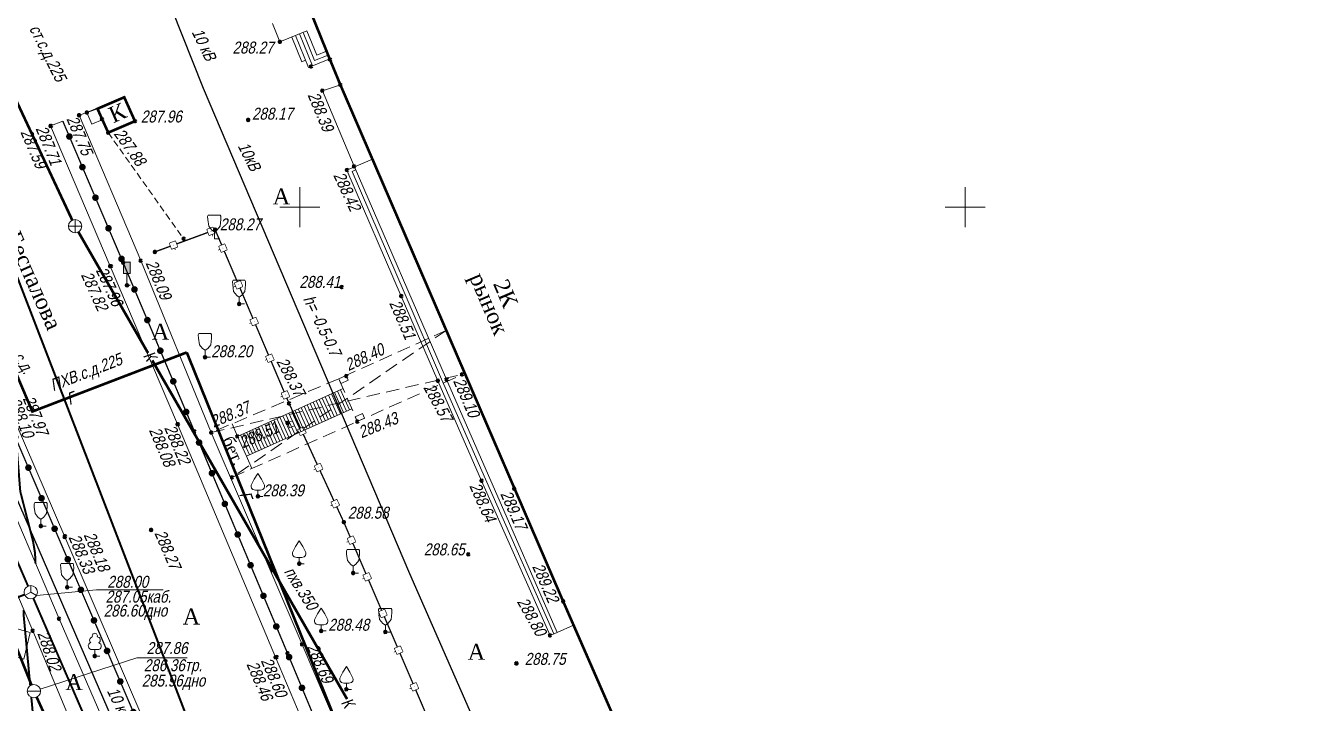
# Model space of a CAD drawing. Header units: metres. Extents: x 5191936 to 10384803, y 4968698 to 9938221.
# Drawn here: x 5192329.4 to 5192424.6, y 4969062.7 to 4969113.7 of the extents above; entities that cross this region are included whole.
import ezdxf

# ---------------------------------------------------------------- set-up
doc = ezdxf.new("R2010")
doc.units = ezdxf.units.M
doc.set_wipeout_variables(frame=1)
for name, pattern in [('COMMUN', [6, 5, -1]), ('DASHED', [0.75, 0.5, -0.25]), ('DASHEDX2', [1.5, 1, -0.5])]:
    doc.linetypes.add(name, pattern=pattern)
doc.layers.get('0').update_dxf_attribs({"lineweight": 18})
for name, color, linetype, lineweight in [('51361400', 7, 'Continuous', 18), ('51361800', 7, 'Continuous', 18), ('51361960', 7, 'Continuous', 18), ('71133100', 7, 'Continuous', 18), ('71133200', 7, 'Continuous', 18), ('71133300', 7, 'Continuous', 18), ('82211000', 7, 'Continuous', 18), ('82212100', 7, 'Continuous', 18), ('Commun', 7, 'Continuous', 18), ('GEO_POINTS', 7, 'Continuous', 18), ('Grid', 7, 'Continuous', 18), ('Otm', 7, 'Continuous', 18), ('R_Поверхность9_CNT-MAJ', 7, 'Continuous', 18), ('Sit', 7, 'Continuous', 18), ('Text', 7, 'Continuous', 18), ('Text_com', 7, 'Continuous', 18), ('Us_znak', 7, 'Continuous', 18), ('Us_znak_fon', 7, 'Continuous', 18), ('Рамка и сетка', 7, 'Continuous', 18)]:
    doc.layers.add(name, color=color, linetype=linetype, lineweight=lineweight)
doc.styles.add('eskd', font='ESKD1.shx', dxfattribs={"width": 1.2, "oblique": 15})
doc.styles.get("Standard").update_dxf_attribs({"font": 'arial.ttf', "width": 0.8, "oblique": 13, "height": 0.9})
doc.styles.add('style1', font='times.ttf', dxfattribs={"height": 1})
doc.linetypes.add('KABELww_500', pattern='A,0.0001,-0.4,[131,ltypeshp.shx,S=0.4,R=90,X=0.4,Y=-0.4],0.2,[131,ltypeshp.shx,S=0.2,R=90,X=0.4,Y=-0.2],3.6,[131,ltypeshp.shx,S=0.2,R=-90,X=-0.4,Y=0.2],0.2,[131,ltypeshp.shx,S=0.4,R=-90,X=-0.4,Y=0.4],-0.8,4,-0.4', length=9.6001)
doc.linetypes.add('ПОДЗ_ЛИНИИ_СВЯЗИ', pattern='A,4.8,-0.2,[133,ltypeshp.shx,S=0.2,R=0,X=-0.2,Y=0],-0.2,4.8,-2', length=12)

# ---------------------------------------------------------------- blocks, each defined once
blk = doc.blocks.new('71133200')
for p, q in [((-0.924145, 3.560442), (-1.024145, 3.360442)), ((-1.024145, 3.360442), (-0.977382, 2.864397)), ((-0.977382, 2.864397), (-0.861899, 1.88241)), ((-0.024145, 3.560442), (-0.924145, 3.560442)), ((-0.024145, 3.560442), (0.875855, 3.560442)), ((0.861899, 1.88241), (0.975974, 2.864397)), ((0.875855, 3.560442), (0.958164, 3.395824)), ((0.975974, 2.864397), (0.958164, 3.395824)), ((-0.861899, 1.88241), (-0.374616, 1.28565)), ((-0.374616, 1.28565), (0, 1.039723)), ((0, 1.039723), (0.401375, 1.321765)), ((0, 0), (0, 1.039723)), ((0.8, 0), (0, 0)), ((0.401375, 1.321765), (0.861899, 1.88241))]:
    blk.add_line(p, q)
at = {"style": 'eskd', "oblique": 14.99997778}
blk.add_attdef('Z', (1.873004, -0.239356), '', height=2, dxfattribs=at)
blk = doc.blocks.new('71133100')
for p, q in [((-0.39, 0.96), (0.43, 0.96)), ((0, 0.96), (0, 0)), ((0, 0), (0.75, 0))]:
    blk.add_line(p, q)
for centre, radius, start, end in [((-0.44, 1.5), 0.538, 107.1058, 275.2306), ((-0.26, 2.38), 0.52, 101.09, 227.21), ((0.01, 3.04), 0.39, 339.52, 198.62), ((0.33, 2.4), 0.5, 301.87, 85.62), ((0.46, 1.48), 0.52, 267.04, 76.7)]:
    blk.add_arc(centre, radius, start, end)
at = {"style": 'eskd', "oblique": 15}
blk.add_attdef('Z', (1.7, -0.17), '', height=2, dxfattribs=at)
blk = doc.blocks.new('ZNAK')
at = {"layer": 'Us_znak_fon', "true_color": 0xffffff}
blk.add_hatch(color=7, dxfattribs=at).paths.add_polyline_path([(0.3, 1.8), (-0.3, 1.8), (-0.3, 0.85), (-0.05, 0.85), (-0.05, -0.05), (0.25, -0.05), (0.25, 0.05), (0.05, 0.05), (0.05, 0.85), (0.3, 0.85)])
at = {"layer": 'Us_znak', "color": 0, "linetype": 'Continuous', "lineweight": -2, "ltscale": 10}
blk.add_lwpolyline([(-0.25, 1.75), (0.25, 1.75), (0.25, 0.9), (-0.25, 0.9)], close=True, dxfattribs=at)
at = {"layer": 'Us_znak', "linetype": 'DASHEDX2', "ltscale": 10}
blk.add_lwpolyline([(0, 0.9), (0, 0), (0.25, 0)], dxfattribs=at)
blk = doc.blocks.new('71133300')
for p, q in [((0, 0.91), (0, 0)), ((0, 0), (0.76, 0))]:
    blk.add_line(p, q)
blk.add_lwpolyline([(0, 0.91), (-0.38, 0.91), (-0.76, 1.03), (-0.95, 1.21), (-1.01, 1.47), (-0.99, 1.69), (-0.54, 2.57), (0, 3.42), (0.54, 2.57), (0.99, 1.69), (1.01, 1.47), (0.95, 1.21), (0.76, 1.03), (0.39, 0.91)], close=True)
at = {"style": 'eskd', "oblique": 15}
blk.add_attdef('Z', (1.77, -0.69), '', height=2, dxfattribs=at)
blk = doc.blocks.new('*U47')
at = {"layer": '82212100', "linetype": 'Continuous', "ltscale": 0.5}
for points in [[(5192343.338, 4969098.199, 1), (5192343.291, 4969098.182, 1)], [(5192340.522, 4969097.164, 1), (5192340.475, 4969097.147, 1)]]:
    blk.add_hatch(color=256, dxfattribs=at).paths.add_polyline_path(points, flags=0)
for points, const_width in [([(5192342.994, 4969098.339), (5192343.463, 4969098.511)], 0.05), ([(5192343.166, 4969097.869), (5192342.994, 4969098.339)], 0.05), ([(5192343.463, 4969098.511), (5192343.636, 4969098.042)], 0.05), ([(5192340.178, 4969097.304), (5192340.647, 4969097.477)], 0.05), ([(5192340.35, 4969096.835), (5192340.178, 4969097.304)], 0.05), ([(5192340.647, 4969097.477), (5192340.82, 4969097.007)], 0.05), ([(5192340.733, 4969097.242), (5192343.08, 4969098.104)], 0.1), ([(5192343.636, 4969098.042), (5192343.166, 4969097.869)], 0.05), ([(5192343.401, 4969097.956), (5192343.453, 4969097.815)], 0.05), ([(5192340.82, 4969097.007), (5192340.35, 4969096.835)], 0.05), ([(5192340.585, 4969096.921), (5192340.637, 4969096.78)], 0.05)]:
    blk.add_lwpolyline(points, dxfattribs=dict(at, const_width=const_width))
at = {"layer": '82212100', "ltscale": 0.5, "const_width": 0.1}
blk.add_lwpolyline([(5192343.549, 4969098.276), (5192343.628, 4969098.305)], dxfattribs=at)
at = {"layer": '82212100', "linetype": 'Continuous', "ltscale": 0.5, "flags": 128}
blk.add_lwpolyline([(5192339.091, 4969096.639, 0.1, 0.1, 0), (5192340.264, 4969097.07, 0, 0, 0)], format="xyseb", dxfattribs=at)
blk = doc.blocks.new('*U58')
at = {"layer": '82211000', "linetype": 'Continuous', "ltscale": 0.5}
for points in [[(5192318.876, 4969103.266, 1), (5192318.535, 4969103.632, 1)], [(5192320.791, 4969100.965, 1), (5192320.465, 4969101.344, 1)], [(5192321.829, 4969098.573, 1), (5192321.632, 4969099.033, 1)], [(5192322.81, 4969096.273, 1), (5192322.614, 4969096.733, 1)], [(5192323.791, 4969093.974, 1), (5192323.595, 4969094.434, 1)], [(5192324.772, 4969091.675, 1), (5192324.576, 4969092.135, 1)], [(5192325.753, 4969089.375, 1), (5192325.557, 4969089.835, 1)], [(5192326.735, 4969087.076, 1), (5192326.538, 4969087.536, 1)], [(5192327.717, 4969084.777, 1), (5192327.52, 4969085.236, 1)], [(5192328.702, 4969082.479, 1), (5192328.505, 4969082.939, 1)], [(5192329.687, 4969080.182, 1), (5192329.49, 4969080.641, 1)], [(5192330.673, 4969077.884, 1), (5192330.476, 4969078.343, 1)], [(5192331.658, 4969075.586, 1), (5192331.461, 4969076.046, 1)], [(5192332.644, 4969073.289, 1), (5192332.447, 4969073.748, 1)], [(5192333.63, 4969070.992, 1), (5192333.433, 4969071.451, 1)], [(5192334.616, 4969068.694, 1), (5192334.419, 4969069.154, 1)], [(5192335.602, 4969066.397, 1), (5192335.405, 4969066.857, 1)], [(5192336.589, 4969064.1, 1), (5192336.391, 4969064.559, 1)], [(5192337.575, 4969061.803, 1), (5192337.378, 4969062.262, 1)]]:
    blk.add_hatch(color=256, dxfattribs=at).paths.add_polyline_path(points, flags=0)
at = {"layer": '82211000', "ltscale": 0.5, "const_width": 0.1}
blk.add_lwpolyline([(5192318.528, 4969103.624, 0.104596), (5192317.469, 4969104.242, 0.104596)], format="xyb", dxfattribs=at)
at = {"layer": '82211000', "linetype": 'Continuous', "ltscale": 0.5}
for points in [[(5192320.465, 4969101.344, 0.1, 0.1, -0.006177), (5192318.898, 4969103.219, 0.1, 0.1, 0.004219), (5192318.868, 4969103.259, 0, 0, 0)], [(5192321.632, 4969099.033, 0.1, 0.1, 0), (5192320.824, 4969100.927, 0.1, 0.1, -0.000126), (5192320.791, 4969100.965, 0, 0, 0)], [(5192327.52, 4969085.236, 0.1, 0.1, 0), (5192327.476, 4969085.338, 0.1, 0.1, 0), (5192326.735, 4969087.076, 0, 0, 0)], [(5192332.447, 4969073.748, 0.1, 0.1, 0), (5192331.9, 4969075.021, 0.1, 0.1, 0), (5192331.658, 4969075.586, 0, 0, 0)]]:
    blk.add_lwpolyline(points, format="xyseb", dxfattribs=at)
at = {"layer": '82211000', "linetype": 'Continuous', "ltscale": 0.5, "const_width": 0.1}
for points in [[(5192322.614, 4969096.733), (5192321.829, 4969098.573)], [(5192323.595, 4969094.434), (5192322.81, 4969096.273)], [(5192324.576, 4969092.135), (5192323.791, 4969093.974)], [(5192325.557, 4969089.835), (5192324.772, 4969091.675)], [(5192326.538, 4969087.536), (5192325.753, 4969089.375)], [(5192328.505, 4969082.939), (5192327.717, 4969084.777)], [(5192329.49, 4969080.641), (5192328.702, 4969082.479)], [(5192330.476, 4969078.343), (5192329.687, 4969080.182)], [(5192331.461, 4969076.046), (5192330.673, 4969077.884)], [(5192333.433, 4969071.451), (5192332.644, 4969073.289)], [(5192334.419, 4969069.154), (5192333.63, 4969070.992)], [(5192335.405, 4969066.857), (5192334.616, 4969068.694)], [(5192336.391, 4969064.559), (5192335.602, 4969066.397)], [(5192337.378, 4969062.262), (5192336.589, 4969064.1)]]:
    blk.add_lwpolyline(points, dxfattribs=at)
at = {"layer": '82211000', "linetype": 'Continuous', "ltscale": 0.5, "flags": 128}
blk.add_lwpolyline([(5192337.969, 4969060.884, 0.1, 0.1, 0), (5192337.575, 4969061.803, 0, 0, 0)], format="xyseb", dxfattribs=at)
blk = doc.blocks.new('*U62')
at = {"layer": '82211000', "linetype": 'Continuous', "ltscale": 0.5}
for points in [[(5192332.57, 4969105.548, 1), (5192332.766, 4969105.088, 1)], [(5192333.55, 4969103.248, 1), (5192333.746, 4969102.788, 1)], [(5192334.53, 4969100.948, 1), (5192334.726, 4969100.488, 1)], [(5192335.51, 4969098.648, 1), (5192335.706, 4969098.188, 1)], [(5192336.49, 4969096.348, 1), (5192336.686, 4969095.888, 1)], [(5192337.464, 4969094.046, 1), (5192337.659, 4969093.585, 1)], [(5192338.437, 4969091.743, 1), (5192338.631, 4969091.282, 1)], [(5192339.409, 4969089.439, 1), (5192339.603, 4969088.979, 1)], [(5192340.381, 4969087.136, 1), (5192340.575, 4969086.675, 1)], [(5192341.353, 4969084.833, 1), (5192341.547, 4969084.372, 1)], [(5192342.324, 4969082.529, 1), (5192342.517, 4969082.068, 1)], [(5192343.291, 4969080.224, 1), (5192343.484, 4969079.763, 1)], [(5192344.258, 4969077.918, 1), (5192344.451, 4969077.457, 1)], [(5192345.225, 4969075.613, 1), (5192345.418, 4969075.152, 1)], [(5192346.192, 4969073.308, 1), (5192346.385, 4969072.846, 1)], [(5192347.159, 4969071.002, 1), (5192347.352, 4969070.541, 1)], [(5192348.126, 4969068.697, 1), (5192348.319, 4969068.236, 1)], [(5192349.093, 4969066.391, 1), (5192349.285, 4969065.93, 1)], [(5192350.055, 4969064.084, 1), (5192350.247, 4969063.622, 1)], [(5192351.017, 4969061.776, 1), (5192351.209, 4969061.315, 1)], [(5192351.979, 4969059.469, 1), (5192352.171, 4969059.007, 1)], [(5192352.941, 4969057.161, 1), (5192353.133, 4969056.7, 1)], [(5192353.903, 4969054.854, 1), (5192354.095, 4969054.392, 1)], [(5192355.319, 4969052.822, 1), (5192355.64, 4969052.438, 1)], [(5192356.921, 4969050.902, 1), (5192357.241, 4969050.518, 1)], [(5192358.523, 4969048.983, 1), (5192358.843, 4969048.599, 1)], [(5192360.124, 4969047.063, 1), (5192360.445, 4969046.679, 1)]]:
    blk.add_hatch(color=256, dxfattribs=at).paths.add_polyline_path(points, flags=0)
at = {"layer": '82211000', "linetype": 'Continuous', "ltscale": 0.5, "flags": 128}
blk.add_lwpolyline([(5192332.178, 4969106.468, 0.1, 0.1, 0), (5192332.57, 4969105.548, 0, 0, 0)], format="xyseb", dxfattribs=at)
at = {"layer": '82211000', "linetype": 'Continuous', "ltscale": 0.5, "const_width": 0.1}
for points in [[(5192332.766, 4969105.088), (5192333.55, 4969103.248)], [(5192333.746, 4969102.788), (5192334.53, 4969100.948)], [(5192334.726, 4969100.488), (5192335.51, 4969098.648)], [(5192335.706, 4969098.188), (5192336.49, 4969096.348)], [(5192337.659, 4969093.585), (5192338.437, 4969091.743)], [(5192338.631, 4969091.282), (5192339.409, 4969089.439)], [(5192339.603, 4969088.979), (5192340.381, 4969087.136)], [(5192340.575, 4969086.675), (5192341.353, 4969084.833)], [(5192342.517, 4969082.068), (5192343.291, 4969080.224)], [(5192343.484, 4969079.763), (5192344.258, 4969077.918)], [(5192344.451, 4969077.457), (5192345.225, 4969075.613)], [(5192345.418, 4969075.152), (5192346.192, 4969073.308)], [(5192346.385, 4969072.846), (5192347.159, 4969071.002)], [(5192347.352, 4969070.541), (5192348.126, 4969068.697)], [(5192349.285, 4969065.93), (5192350.055, 4969064.084)], [(5192350.247, 4969063.622), (5192351.017, 4969061.776)], [(5192351.209, 4969061.315), (5192351.979, 4969059.469)], [(5192352.171, 4969059.007), (5192352.941, 4969057.161)], [(5192353.133, 4969056.7), (5192353.903, 4969054.854)], [(5192355.64, 4969052.438), (5192356.921, 4969050.902)], [(5192357.241, 4969050.518), (5192358.523, 4969048.983)], [(5192358.843, 4969048.599), (5192360.124, 4969047.063)]]:
    blk.add_lwpolyline(points, dxfattribs=at)
at = {"layer": '82211000', "linetype": 'Continuous', "ltscale": 0.5}
for points in [[(5192336.686, 4969095.888, 0.1, 0.1, 0), (5192336.711, 4969095.831, 0.1, 0.1, 0), (5192337.464, 4969094.046, 0, 0, 0)], [(5192341.547, 4969084.372, 0.1, 0.1, 0), (5192342.066, 4969083.144, 0.1, 0.1, 0), (5192342.324, 4969082.529, 0, 0, 0)], [(5192348.319, 4969068.236, 0.1, 0.1, 0), (5192349.068, 4969066.45, 0.1, 0.1, 0), (5192349.093, 4969066.391, 0, 0, 0)], [(5192354.095, 4969054.392, 0.1, 0.1, 0), (5192354.181, 4969054.186, 0.1, 0.1, 0), (5192355.319, 4969052.822, 0, 0, 0)]]:
    blk.add_lwpolyline(points, format="xyseb", dxfattribs=at)
at = {"layer": '82211000', "ltscale": 0.5, "const_width": 0.1}
blk.add_lwpolyline([(5192360.445, 4969046.679), (5192361.214, 4969045.757)], dxfattribs=at)
blk = doc.blocks.new('*U63')
at = {"layer": '82212100', "linetype": 'Continuous', "ltscale": 0.5}
for points in [[(5192344.225, 4969096.902, 1), (5192344.205, 4969096.948, 1)], [(5192345.399, 4969094.141, 1), (5192345.38, 4969094.187, 1)], [(5192346.573, 4969091.381, 1), (5192346.554, 4969091.427, 1)], [(5192347.748, 4969088.62, 1), (5192347.728, 4969088.666, 1)], [(5192348.922, 4969085.859, 1), (5192348.902, 4969085.905, 1)], [(5192350.159, 4969083.126, 1), (5192350.138, 4969083.172, 1)], [(5192351.414, 4969080.402, 1), (5192351.393, 4969080.447, 1)], [(5192352.669, 4969077.677, 1), (5192352.648, 4969077.722, 1)], [(5192353.887, 4969074.935, 1), (5192353.867, 4969074.981, 1)], [(5192355.069, 4969072.178, 1), (5192355.049, 4969072.224, 1)], [(5192356.25, 4969069.42, 1), (5192356.23, 4969069.466, 1)], [(5192357.432, 4969066.663, 1), (5192357.412, 4969066.709, 1)], [(5192358.613, 4969063.905, 1), (5192358.593, 4969063.951, 1)], [(5192359.795, 4969061.148, 1), (5192359.775, 4969061.194, 1)], [(5192360.976, 4969058.39, 1), (5192360.957, 4969058.436, 1)], [(5192362.158, 4969055.633, 1), (5192362.138, 4969055.679, 1)], [(5192363.339, 4969052.875, 1), (5192363.32, 4969052.921, 1)], [(5192364.521, 4969050.118, 1), (5192364.501, 4969050.164, 1)]]:
    blk.add_hatch(color=256, dxfattribs=at).paths.add_polyline_path(points, flags=0)
at = {"layer": '82212100', "linetype": 'Continuous', "ltscale": 0.5, "flags": 128}
blk.add_lwpolyline([(5192343.628, 4969098.305, 0.1, 0.1, 0), (5192344.117, 4969097.155, 0, 0, 0)], format="xyseb", dxfattribs=at)
at = {"layer": '82212100', "linetype": 'Continuous', "ltscale": 0.5}
for points, const_width in [([(5192343.985, 4969096.827), (5192343.847, 4969096.768)], 0.05), ([(5192343.887, 4969097.057), (5192344.347, 4969097.253)], 0.05), ([(5192344.083, 4969096.597), (5192343.887, 4969097.057)], 0.05), ([(5192344.543, 4969096.793), (5192344.083, 4969096.597)], 0.05), ([(5192344.313, 4969096.695), (5192345.292, 4969094.394)], 0.1), ([(5192344.347, 4969097.253), (5192344.543, 4969096.793)], 0.05), ([(5192345.062, 4969094.297), (5192345.522, 4969094.492)], 0.05), ([(5192345.522, 4969094.492), (5192345.717, 4969094.032)], 0.05), ([(5192345.159, 4969094.066), (5192345.021, 4969094.008)], 0.05), ([(5192345.257, 4969093.836), (5192345.062, 4969094.297)], 0.05), ([(5192345.717, 4969094.032), (5192345.257, 4969093.836)], 0.05), ([(5192345.487, 4969093.934), (5192346.466, 4969091.634)], 0.1), ([(5192346.236, 4969091.536), (5192346.696, 4969091.732)], 0.05), ([(5192346.696, 4969091.732), (5192346.892, 4969091.271)], 0.05), ([(5192346.334, 4969091.306), (5192346.196, 4969091.247)], 0.05), ([(5192346.431, 4969091.076), (5192346.236, 4969091.536)], 0.05), ([(5192346.892, 4969091.271), (5192346.431, 4969091.076)], 0.05), ([(5192346.661, 4969091.174), (5192347.64, 4969088.873)], 0.1), ([(5192347.41, 4969088.775), (5192347.87, 4969088.971)], 0.05), ([(5192347.606, 4969088.315), (5192347.41, 4969088.775)], 0.05), ([(5192347.87, 4969088.971), (5192348.066, 4969088.511)], 0.05), ([(5192347.508, 4969088.545), (5192347.37, 4969088.486)], 0.05), ([(5192348.066, 4969088.511), (5192347.606, 4969088.315)], 0.05), ([(5192347.836, 4969088.413), (5192348.814, 4969086.112)], 0.1), ([(5192348.584, 4969086.015), (5192349.044, 4969086.21)], 0.05), ([(5192348.78, 4969085.554), (5192348.584, 4969086.015)], 0.05), ([(5192349.044, 4969086.21), (5192349.24, 4969085.75)], 0.05), ([(5192348.682, 4969085.785), (5192348.544, 4969085.726)], 0.05), ([(5192349.24, 4969085.75), (5192348.78, 4969085.554)], 0.05), ([(5192349.921, 4969083.045), (5192349.785, 4969082.982)], 0.05), ([(5192349.817, 4969083.272), (5192350.271, 4969083.481)], 0.05), ([(5192350.026, 4969082.817), (5192349.817, 4969083.272)], 0.05), ([(5192350.48, 4969083.027), (5192350.026, 4969082.817)], 0.05), ([(5192350.271, 4969083.481), (5192350.48, 4969083.027)], 0.05), ([(5192350.253, 4969082.922), (5192351.299, 4969080.651)], 0.1), ([(5192351.176, 4969080.32), (5192351.04, 4969080.257)], 0.05), ([(5192351.072, 4969080.547), (5192351.526, 4969080.756)], 0.05), ([(5192351.281, 4969080.093), (5192351.072, 4969080.547)], 0.05), ([(5192351.735, 4969080.302), (5192351.281, 4969080.093)], 0.05), ([(5192351.508, 4969080.197), (5192352.554, 4969077.926)], 0.1), ([(5192351.526, 4969080.756), (5192351.735, 4969080.302)], 0.05), ([(5192352.431, 4969077.595), (5192352.295, 4969077.532)], 0.05), ([(5192352.327, 4969077.822), (5192352.781, 4969078.031)], 0.05), ([(5192352.536, 4969077.368), (5192352.327, 4969077.822)], 0.05), ([(5192352.99, 4969077.577), (5192352.536, 4969077.368)], 0.05), ([(5192352.781, 4969078.031), (5192352.99, 4969077.577)], 0.05), ([(5192353.647, 4969074.86), (5192353.509, 4969074.801)], 0.05), ([(5192353.549, 4969075.09), (5192354.008, 4969075.287)], 0.05), ([(5192353.746, 4969074.63), (5192353.549, 4969075.09)], 0.05), ([(5192354.205, 4969074.827), (5192353.746, 4969074.63)], 0.05), ([(5192353.976, 4969074.729), (5192354.96, 4969072.431)], 0.1), ([(5192354.008, 4969075.287), (5192354.205, 4969074.827)], 0.05), ([(5192354.73, 4969072.332), (5192355.19, 4969072.529)], 0.05), ([(5192355.19, 4969072.529), (5192355.387, 4969072.07)], 0.05), ([(5192354.829, 4969072.102), (5192354.691, 4969072.043)], 0.05), ([(5192354.927, 4969071.873), (5192354.73, 4969072.332)], 0.05), ([(5192355.387, 4969072.07), (5192354.927, 4969071.873)], 0.05), ([(5192355.157, 4969071.971), (5192356.142, 4969069.673)], 0.1), ([(5192355.912, 4969069.575), (5192356.372, 4969069.772)], 0.05), ([(5192356.372, 4969069.772), (5192356.568, 4969069.312)], 0.05), ([(5192356.01, 4969069.345), (5192355.873, 4969069.286)], 0.05), ([(5192356.109, 4969069.115), (5192355.912, 4969069.575)], 0.05), ([(5192356.568, 4969069.312), (5192356.109, 4969069.115)], 0.05), ([(5192356.339, 4969069.214), (5192357.323, 4969066.916)], 0.1), ([(5192357.094, 4969066.817), (5192357.553, 4969067.014)], 0.05), ([(5192357.29, 4969066.358), (5192357.094, 4969066.817)], 0.05), ([(5192357.553, 4969067.014), (5192357.75, 4969066.555)], 0.05), ([(5192357.192, 4969066.587), (5192357.054, 4969066.528)], 0.05), ([(5192357.75, 4969066.555), (5192357.29, 4969066.358)], 0.05), ([(5192357.52, 4969066.456), (5192358.505, 4969064.158)], 0.1), ([(5192358.275, 4969064.06), (5192358.735, 4969064.257)], 0.05), ([(5192358.472, 4969063.6), (5192358.275, 4969064.06)], 0.05), ([(5192358.735, 4969064.257), (5192358.932, 4969063.797)], 0.05), ([(5192358.374, 4969063.83), (5192358.236, 4969063.771)], 0.05), ([(5192358.932, 4969063.797), (5192358.472, 4969063.6)], 0.05), ([(5192358.702, 4969063.699), (5192359.686, 4969061.401)], 0.1), ([(5192359.457, 4969061.302), (5192359.916, 4969061.499)], 0.05), ([(5192359.654, 4969060.843), (5192359.457, 4969061.302)], 0.05), ([(5192359.916, 4969061.499), (5192360.113, 4969061.039)], 0.05), ([(5192359.555, 4969061.072), (5192359.417, 4969061.013)], 0.05), ([(5192360.113, 4969061.039), (5192359.654, 4969060.843)], 0.05), ([(5192359.883, 4969060.941), (5192360.868, 4969058.643)], 0.1), ([(5192360.737, 4969058.315), (5192360.599, 4969058.256)], 0.05), ([(5192360.638, 4969058.545), (5192361.098, 4969058.742)], 0.05), ([(5192360.835, 4969058.085), (5192360.638, 4969058.545)], 0.05), ([(5192361.295, 4969058.282), (5192360.835, 4969058.085)], 0.05), ([(5192361.098, 4969058.742), (5192361.295, 4969058.282)], 0.05), ([(5192361.065, 4969058.183), (5192362.05, 4969055.886)], 0.1), ([(5192361.918, 4969055.557), (5192361.78, 4969055.498)], 0.05), ([(5192361.82, 4969055.787), (5192362.279, 4969055.984)], 0.05), ([(5192362.017, 4969055.327), (5192361.82, 4969055.787)], 0.05), ([(5192362.476, 4969055.524), (5192362.017, 4969055.327)], 0.05), ([(5192362.246, 4969055.426), (5192363.231, 4969053.128)], 0.1), ([(5192362.279, 4969055.984), (5192362.476, 4969055.524)], 0.05), ([(5192363.1, 4969052.8), (5192362.962, 4969052.741)], 0.05), ([(5192363.001, 4969053.03), (5192363.461, 4969053.226)], 0.05), ([(5192363.198, 4969052.57), (5192363.001, 4969053.03)], 0.05), ([(5192363.658, 4969052.767), (5192363.198, 4969052.57)], 0.05), ([(5192363.428, 4969052.668), (5192364.413, 4969050.37)], 0.1), ([(5192363.461, 4969053.226), (5192363.658, 4969052.767)], 0.05), ([(5192364.281, 4969050.042), (5192364.143, 4969049.983)], 0.05), ([(5192364.183, 4969050.272), (5192364.642, 4969050.469)], 0.05), ([(5192364.38, 4969049.812), (5192364.183, 4969050.272)], 0.05), ([(5192364.839, 4969050.009), (5192364.38, 4969049.812)], 0.05), ([(5192364.642, 4969050.469), (5192364.839, 4969050.009)], 0.05)]:
    blk.add_lwpolyline(points, dxfattribs=dict(at, const_width=const_width))
for points in [[(5192349.01, 4969085.652, 0.1, 0.1, 0), (5192349.185, 4969085.241, 0.1, 0.1, 0), (5192350.044, 4969083.376, 0, 0, 0)], [(5192352.763, 4969077.472, 0.1, 0.1, 0), (5192353.298, 4969076.311, 0.1, 0.1, 0), (5192353.779, 4969075.188, 0, 0, 0)]]:
    blk.add_lwpolyline(points, format="xyseb", dxfattribs=at)
at = {"layer": '82212100', "ltscale": 0.5}
blk.add_lwpolyline([(5192364.61, 4969049.911, 0.1, 0.1, 0), (5192364.632, 4969049.858, 0.1, 0.1, 0), (5192364.483, 4969049.869, 0, 0, 0)], format="xyseb", dxfattribs=at)
blk = doc.blocks.new('51361400a')
at = {"color": 7}
blk.add_wipeout([(-0.1, 1), (-0.29, 0.96), (-0.47, 0.89), (-0.64, 0.78), (-0.78, 0.64), (-0.89, 0.47), (-0.96, 0.29), (-1, 0.1), (-1, -0.1), (-0.96, -0.29), (-0.89, -0.47), (-0.78, -0.64), (-0.64, -0.78), (-0.47, -0.89), (-0.29, -0.96), (-0.1, -1), (0.1, -1), (0.29, -0.96), (0.47, -0.89), (0.64, -0.78), (0.78, -0.64), (0.89, -0.47), (0.96, -0.29), (1, -0.1), (1, 0.1), (0.96, 0.29), (0.89, 0.47), (0.78, 0.64), (0.64, 0.78), (0.47, 0.89), (0.29, 0.96), (0.1, 1)], dxfattribs=at)
blk.add_line((-1, 0), (1, 0))
blk.add_circle((0, 0), 1)
at = {"style": 'eskd', "oblique": 15}
for tag, p in [('Z', (1.72, 1.4)), ('Z1', (1.72, -1)), ('Z2', (1.72, -3.4))]:
    blk.add_attdef(tag, p, '', height=2, dxfattribs=at)
blk = doc.blocks.new('51361960a')
at = {"color": 7}
blk.add_wipeout([(-0.1, 1), (-0.29, 0.96), (-0.47, 0.89), (-0.64, 0.78), (-0.78, 0.64), (-0.89, 0.47), (-0.96, 0.29), (-1, 0.1), (-1, -0.1), (-0.96, -0.29), (-0.89, -0.47), (-0.78, -0.64), (-0.64, -0.78), (-0.47, -0.89), (-0.29, -0.96), (-0.1, -1), (0.1, -1), (0.29, -0.96), (0.47, -0.89), (0.64, -0.78), (0.78, -0.64), (0.89, -0.47), (0.96, -0.29), (1, -0.1), (1, 0.1), (0.96, 0.29), (0.89, 0.47), (0.78, 0.64), (0.64, 0.78), (0.47, 0.89), (0.29, 0.96), (0.1, 1)], dxfattribs=at)
blk.add_wipeout([(-0.1, 1), (-0.29, 0.96), (-0.47, 0.89), (-0.64, 0.78), (-0.78, 0.64), (-0.89, 0.47), (-0.96, 0.29), (-1, 0.1), (-1, -0.1), (-0.96, -0.29), (-0.89, -0.47), (-0.78, -0.64), (-0.64, -0.78), (-0.47, -0.89), (-0.29, -0.96), (-0.1, -1), (0.1, -1), (0.29, -0.96), (0.47, -0.89), (0.64, -0.78), (0.78, -0.64), (0.89, -0.47), (0.96, -0.29), (1, -0.1), (1, 0.1), (0.96, 0.29), (0.89, 0.47), (0.78, 0.64), (0.64, 0.78), (0.47, 0.89), (0.29, 0.96), (0.1, 1)], dxfattribs=at)
for q in [(-0.87, -0.5), (0, 1), (0.87, -0.5)]:
    blk.add_line((0, 0), q)
blk.add_circle((0, 0), 1)
at = {"style": 'eskd', "oblique": 15}
for tag, p in [('Z', (1.72, 1.4)), ('Z1', (1.72, -1)), ('Z2', (1.72, -3.4))]:
    blk.add_attdef(tag, p, '', height=2, dxfattribs=at)
blk = doc.blocks.new('51361800a')
at = {"color": 7}
blk.add_wipeout([(-0.1, 1), (-0.29, 0.96), (-0.47, 0.89), (-0.64, 0.78), (-0.78, 0.64), (-0.89, 0.47), (-0.96, 0.29), (-1, 0.1), (-1, -0.1), (-0.96, -0.29), (-0.89, -0.47), (-0.78, -0.64), (-0.64, -0.78), (-0.47, -0.89), (-0.29, -0.96), (-0.1, -1), (0.1, -1), (0.29, -0.96), (0.47, -0.89), (0.64, -0.78), (0.78, -0.64), (0.89, -0.47), (0.96, -0.29), (1, -0.1), (1, 0.1), (0.96, 0.29), (0.89, 0.47), (0.78, 0.64), (0.64, 0.78), (0.47, 0.89), (0.29, 0.96), (0.1, 1)], dxfattribs=at)
for p, q in [((-1, 0), (1, 0)), ((0, -1), (0, 1))]:
    blk.add_line(p, q)
blk.add_circle((0, 0), 1)
at = {"style": 'eskd', "oblique": 15}
for tag, p in [('Z', (1.72, 1.4)), ('Z1', (1.72, -1)), ('Z2', (1.72, -3.4))]:
    blk.add_attdef(tag, p, '', height=2, dxfattribs=at)
blk = doc.blocks.new('A$C52264BE2')
at = {"layer": 'Sit'}
h = blk.add_hatch(color=32, dxfattribs=at)
h.dxf.hatch_style = 1
h.paths.add_polyline_path([(0, 0.374), (0.714, 0.443), (0.15, 0)])
at = {"layer": 'Sit', "color": 32, "elevation": 285.308}
blk.add_lwpolyline([(0, 0.374), (0.714, 0.443), (0.15, 0), (0, 0.374)], dxfattribs=at)
blk = doc.blocks.new('GRID')
at = {"layer": 'Grid', "color": 104}
blk.add_line((-1.5, 0), (1.5, 0), dxfattribs=at)
for points in [[(0, 0), (0, 1.5)], [(0, 0), (0, -1.5)]]:
    blk.add_lwpolyline(points, dxfattribs=at)

msp = doc.modelspace()

# ---------------------------------------------------------------- linework, layer by layer
at = {"color": 192, "linetype": 'ПОДЗ_ЛИНИИ_СВЯЗИ', "lineweight": 60, "ltscale": 0.4, "const_width": 0.15, "elevation": 290.074, "flags": 128}
for points in [[(5192329.562, 4969071.503), (5192292.664, 4969156.736)], [(5192329.295, 4969070.862), (5192320.731, 4969067.523)], [(5192362.707, 4968994.942), (5192329.96, 4969070.585)]]:
    msp.add_lwpolyline(points, dxfattribs=at)
at = {"layer": 'Commun', "color": 4, "linetype": 'COMMUN', "ltscale": 0.7, "const_width": 0.2, "elevation": 287.906, "flags": 128}
for points in [[(5192293.291, 4969170.842), (5192329.917, 4969084.562)], [(5192341.493, 4969089.082), (5192372.739, 4969011.765)]]:
    msp.add_lwpolyline(points, dxfattribs=at)
at = {"layer": 'Commun', "color": 1, "linetype": 'KABELww_500', "lineweight": 30, "elevation": 289.986, "flags": 128}
msp.add_lwpolyline([(5192382.466, 4969011.289), (5192370.473, 4969044.589), (5192358.264, 4969072.423), (5192342.751, 4969108.924), (5192335.712, 4969126.684)], dxfattribs=at)
at = {"layer": 'Commun', "color": 1, "linetype": 'KABELww_500', "lineweight": 30, "flags": 128}
msp.add_lwpolyline([(5192313.741, 4969113.03), (5192318.688, 4969101.205), (5192326.535, 4969083.027), (5192337.274, 4969058.319), (5192355.261, 4969016.032), (5192359.208, 4969007.01), (5192365.761, 4968992.071), (5192384.47, 4968949.726), (5192398.816, 4968916.917), (5192412.72, 4968884.388), (5192424.626, 4968856.733), (5192424.626, 4968856.733)], dxfattribs=at)
at = {"layer": 'Commun', "color": 32, "linetype": 'COMMUN', "ltscale": 0.7, "const_width": 0.2, "elevation": 288.999, "flags": 128}
for points in [[(5192332.882, 4969099.033), (5192327.85, 4969109.792)], [(5192338.583, 4969089.031), (5192333.344, 4969098.145)], [(5192353.544, 4969063.005), (5192338.897, 4969088.484)]]:
    msp.add_lwpolyline(points, dxfattribs=at)
at = {"layer": 'Commun', "color": 106, "linetype": 'COMMUN', "ltscale": 0.7, "const_width": 0.2, "elevation": 288.015, "flags": 128}
for points in [[(5192329.819, 4969064.067), (5192328.71, 4969066.846)], [(5192330.211, 4969063.147), (5192353.841, 4969011.103), (5192382.537, 4968939.632), (5192407.44, 4968884.601)]]:
    msp.add_lwpolyline(points, dxfattribs=at)
at = {"layer": 'GEO_POINTS', "lineweight": 60}
for centre in [(5192348.489, 4969112.44, 288.269), (5192350.834, 4969110.588, 288.389), (5192352.256, 4969111.111, 288.458), (5192351.689, 4969108.767, 288.39), (5192353.039, 4969109.207, 288.481), (5192333.401, 4969106.92, 287.746), (5192333.98, 4969107.124, 287.753), (5192331.253, 4969106.111, 287.59), (5192331.29, 4969106.118, 287.71), (5192335.118, 4969106.625, 287.851), (5192337.597, 4969106.475, 287.963), (5192346.108, 4969106.571, 288.168), (5192335.586, 4969105.611, 287.88), (5192354.066, 4969103.077, 288.444), (5192353.533, 4969102.8, 288.423), (5192343.628, 4969098.305, 288.272), (5192341.262, 4969097.629, 288.127), (5192339.091, 4969096.639, 288.09), (5192335.733, 4969095.565, 287.817), (5192335.803, 4969095.567, 287.956), (5192336.711, 4969095.831, 288.053), (5192338.029, 4969095.983, 288.093), (5192336.995, 4969094.126, 287.95), (5192353.14, 4969093.993, 288.408), (5192345.432, 4969092.722, 288.138), (5192357.616, 4969093.314, 288.514), (5192342.87, 4969088.72, 288.201), (5192353.491, 4969087.301, 288.403), (5192360.366, 4969086.951, 288.574), (5192361.029, 4969087.04, 289.096), (5192362.19, 4969087.424, 289.101), (5192349.185, 4969085.241, 288.367), (5192340.796, 4969083.675, 288.079), (5192340.827, 4969083.678, 288.22), (5192342.066, 4969083.144, 288.34), (5192343.334, 4969083.05, 288.373), (5192349.069, 4969083.78, 288.391), (5192354.312, 4969083.878, 288.428), (5192345.3, 4969082.768, 288.508), (5192344.896, 4969079.68, 288.44), (5192363.657, 4969079.427, 288.64), (5192346.839, 4969078.255, 288.385), (5192366.104, 4969078.835, 289.174), (5192353.298, 4969076.311, 288.581), (5192330.521, 4969076.015, 288.203), (5192338.813, 4969075.731, 288.266), (5192332.314, 4969075.199, 288.33), (5192332.336, 4969075.255, 288.179), (5192362.659, 4969073.895, 288.652), (5192349.945, 4969073.188, 288.459), (5192354.001, 4969072.483, 288.504), (5192329.755, 4969071.05, 288.002), (5192332.503, 4969071.413, 288.253), (5192369.79, 4969070.352, 289.222), (5192331.893, 4969069.051, 288.06), (5192329.91, 4969068.147, 288.024), (5192351.598, 4969068.128, 288.481), (5192356.421, 4969068.051, 288.479), (5192368.8, 4969067.796, 288.803), (5192350.159, 4969067.122, 288.694), (5192334.577, 4969066.243, 288.402), (5192348.172, 4969066.147, 288.46), (5192348.256, 4969066.167, 288.598), (5192349.068, 4969066.45, 288.632), (5192366.276, 4969065.686, 288.753), (5192353.492, 4969063.738, 288.565)]:
    msp.add_circle(centre, 0.06, dxfattribs=at)
at = {"layer": 'R_Поверхность9_CNT-MAJ', "color": 32, "const_width": 0.15, "elevation": 288, "flags": 128}
for points in [[(5192328.533, 4969084.161), (5192328.977, 4969078.621), (5192329.936, 4969074.883), (5192330.085, 4969074.005), (5192330.124, 4969073.197)], [(5192329.242, 4969069.711), (5192329.232, 4969069.314), (5192330.244, 4969058.45), (5192330.259, 4969056.005)]]:
    msp.add_lwpolyline(points, dxfattribs=at)
at = {"layer": 'Sit', "const_width": 0.2, "elevation": 288.481, "flags": 128}
for points in [[(5192353.039, 4969109.207), (5192352.256, 4969111.111), (5192348.517, 4969120.349)], [(5192353.039, 4969109.207), (5192369.79, 4969070.352), (5192376.506, 4969054.975), (5192385.196, 4969058.586)]]:
    msp.add_lwpolyline(points, dxfattribs=at)
at = {"layer": 'Sit', "flags": 128}
for points, elevation in [([(5192347.927, 4969113.831), (5192348.489, 4969112.44)], 288.269), ([(5192348.489, 4969112.44), (5192350.522, 4969113.263)], 288.269), ([(5192349.381, 4969112.801), (5192350.133, 4969110.945)], 288.177), ([(5192349.381, 4969112.801), (5192350.133, 4969110.945)], 288.177), ([(5192349.671, 4969112.918), (5192350.647, 4969110.506)], 288.177), ([(5192349.961, 4969113.036), (5192350.936, 4969110.625)], 288.177), ([(5192350.233, 4969113.146), (5192351.091, 4969111.025)], 288.103), ([(5192350.522, 4969113.263), (5192351.263, 4969111.432)], 288.103), ([(5192351.263, 4969111.432), (5192352.002, 4969111.734)], 288.389), ([(5192350.133, 4969110.945), (5192350.422, 4969111.062)], 288.177), ([(5192350.647, 4969110.506), (5192352.237, 4969111.156)], 288.389), ([(5192351.091, 4969111.025), (5192352.12, 4969111.445)], 288.389), ([(5192353.039, 4969109.207), (5192351.689, 4969108.767), (5192354.066, 4969103.077)], 288.481), ([(5192333.401, 4969106.92), (5192334.782, 4969107.407)], 287.746), ([(5192333.401, 4969106.92), (5192338.029, 4969095.983), (5192343.334, 4969083.05)], 287.746), ([(5192333.401, 4969106.92), (5192333.401, 4969106.92)], 287.746), ([(5192337.597, 4969106.475), (5192335.586, 4969105.611), (5192334.782, 4969107.407)], 287.963), ([(5192332.178, 4969106.468), (5192331.253, 4969106.111)], 287.698), ([(5192331.253, 4969106.111), (5192335.733, 4969095.565), (5192340.796, 4969083.675), (5192348.172, 4969066.147), (5192353.406, 4969053.78), (5192357.012, 4969045.085)], 287.59), ([(5192316.629, 4969104.948), (5192321.542, 4969093.376), (5192326.939, 4969080.664), (5192331.893, 4969069.051), (5192336.001, 4969059.563), (5192336.001, 4969059.563)], 287.405), ([(5192353.533, 4969102.8), (5192355.446, 4969103.625)], 288.423), ([(5192354.066, 4969103.077), (5192361.029, 4969087.04), (5192364.446, 4969079.198), (5192369.325, 4969068.025)], 288.481), ([(5192368.8, 4969067.796), (5192363.657, 4969079.427), (5192360.366, 4969086.951), (5192357.616, 4969093.314), (5192353.533, 4969102.8)], 288.803), ([(5192353.918, 4969102.69), (5192354.184, 4969102.806)], 288.803), ([(5192369.084, 4969067.921), (5192363.941, 4969079.552), (5192360.651, 4969087.074), (5192357.901, 4969093.437), (5192353.918, 4969102.69)], 288.803), ([(5192352.924, 4969087.105), (5192353.471, 4969087.351), (5192353.635, 4969086.987), (5192353.088, 4969086.74), (5192352.924, 4969087.105)], 288.403), ([(5192328.408, 4969055.412), (5192334.427, 4969057.341), (5192329.91, 4969068.147), (5192322.501, 4969085.514)], 287.961), ([(5192354.154, 4969084.245), (5192354.701, 4969084.491), (5192354.865, 4969084.127), (5192354.312, 4969083.878), (5192354.154, 4969084.245)], 288.403), ([(5192343.334, 4969083.05), (5192350.159, 4969067.122), (5192355.432, 4969054.775), (5192362.876, 4969046.076)], 287.746), ([(5192349.069, 4969083.78), (5192349.443, 4969083.922), (5192349.585, 4969083.549), (5192349.211, 4969083.406), (5192349.069, 4969083.78)], 288.391), ([(5192330.204, 4969070.807), (5192334.71, 4969071.225), (5192339.72, 4969071.225)], 290.074), ([(5192368.8, 4969067.796), (5192369.325, 4969068.025)], 288.803), ([(5192369.325, 4969068.025), (5192370.569, 4969068.569)], 288.481), ([(5192330.481, 4969063.756), (5192337.741, 4969066.1), (5192341.518, 4969066.1)], 288.015)]:
    msp.add_lwpolyline(points, dxfattribs=dict(at, elevation=elevation))
at = {"layer": 'Sit', "const_width": 0.2, "elevation": 287.963, "flags": 128}
msp.add_lwpolyline([(5192337.597, 4969106.475), (5192335.586, 4969105.611), (5192334.782, 4969107.407), (5192336.793, 4969108.271)], close=True, dxfattribs=at)
at = {"layer": 'Sit', "flags": 128}
for points, elevation in [([(5192333.98, 4969107.124), (5192334.798, 4969107.481), (5192335.184, 4969106.596), (5192334.366, 4969106.239)], 287.753), ([(5192327.303, 4969068.693), (5192326.811, 4969066.71), (5192329.232, 4969066.018), (5192329.724, 4969068.002)], 287.921)]:
    msp.add_lwpolyline(points, close=True, dxfattribs=dict(at, elevation=elevation))
at = {"layer": 'Sit', "elevation": 287.405, "flags": 128}
msp.add_lwpolyline([(5192338.577, 4969060.674), (5192332.314, 4969075.199), (5192327.89, 4969085.515), (5192321.21, 4969101.169, 0.047662), (5192319.247, 4969103.503, 0.193913), (5192316.629, 4969104.948, 0.065939), (5192314.194, 4969104.922, 0.067327), (5192312.366, 4969104.403), (5192304.957, 4969101.172)], format="xyb", dxfattribs=at)
at = {"layer": 'Sit', "linetype": 'DASHED', "elevation": 287.88, "flags": 128}
msp.add_lwpolyline([(5192335.586, 4969105.611), (5192341.359, 4969097.472)], dxfattribs=at)
at = {"layer": 'Sit', "linetype": 'DASHEDX2', "flags": 128}
for points, elevation in [([(5192361.002, 4969090.737), (5192344.896, 4969079.68)], 288.403), ([(5192361.002, 4969090.737), (5192361.002, 4969090.737), (5192352.924, 4969087.105), (5192354.312, 4969083.878), (5192362.331, 4969087.474), (5192362.331, 4969087.474)], 288.403), ([(5192343.334, 4969083.05), (5192362.19, 4969087.424)], 287.746), ([(5192352.924, 4969087.105), (5192343.334, 4969083.05)], 288.403), ([(5192344.896, 4969079.68), (5192354.312, 4969083.878)], 288.44)]:
    msp.add_lwpolyline(points, dxfattribs=dict(at, elevation=elevation))
at = {"layer": 'Sit', "color": 4, "linetype": 'COMMUN', "ltscale": 0.7, "const_width": 0.2, "elevation": 287.906, "flags": 128}
msp.add_lwpolyline([(5192329.8, 4969084.6), (5192341.493, 4969089.082)], dxfattribs=at)
at = {"layer": 'Sit', "flags": 128}
for points in [[(5192353.247, 4969086.354), (5192353.247, 4969086.354), (5192345.3, 4969082.768), (5192345.974, 4969081.275), (5192353.894, 4969084.849), (5192353.894, 4969084.849)], [(5192352.364, 4969085.956), (5192353.038, 4969084.463)], [(5192352.592, 4969086.059), (5192353.266, 4969084.566)], [(5192352.82, 4969086.162), (5192353.494, 4969084.669)], [(5192353.048, 4969086.265), (5192353.722, 4969084.771)], [(5192350.086, 4969084.928), (5192350.759, 4969083.435)], [(5192350.313, 4969085.031), (5192350.987, 4969083.537)], [(5192350.541, 4969085.133), (5192351.215, 4969083.64)], [(5192350.769, 4969085.236), (5192351.443, 4969083.743)], [(5192350.997, 4969085.339), (5192351.671, 4969083.846)], [(5192351.225, 4969085.442), (5192351.899, 4969083.949)], [(5192351.453, 4969085.545), (5192352.127, 4969084.052)], [(5192351.681, 4969085.648), (5192352.355, 4969084.154)], [(5192351.909, 4969085.75), (5192352.582, 4969084.257)], [(5192352.136, 4969085.853), (5192352.81, 4969084.36)], [(5192348.035, 4969084.002), (5192348.709, 4969082.509)], [(5192348.263, 4969084.105), (5192348.936, 4969082.612)], [(5192348.49, 4969084.208), (5192349.164, 4969082.715)], [(5192348.718, 4969084.311), (5192349.392, 4969082.818)], [(5192348.946, 4969084.414), (5192349.62, 4969082.92)], [(5192349.174, 4969084.516), (5192349.848, 4969083.023)], [(5192349.402, 4969084.619), (5192350.076, 4969083.126)], [(5192349.63, 4969084.722), (5192350.304, 4969083.229)], [(5192349.858, 4969084.825), (5192350.532, 4969083.332)], [(5192345.3, 4969082.768), (5192344.901, 4969083.712)], [(5192345.984, 4969083.077), (5192346.658, 4969081.584)], [(5192346.212, 4969083.18), (5192346.886, 4969081.686)], [(5192346.44, 4969083.282), (5192347.114, 4969081.789)], [(5192346.668, 4969083.385), (5192347.341, 4969081.892)], [(5192346.895, 4969083.488), (5192347.569, 4969081.995)], [(5192347.123, 4969083.591), (5192347.797, 4969082.098)], [(5192347.351, 4969083.694), (5192348.025, 4969082.201)], [(5192347.579, 4969083.797), (5192348.253, 4969082.303)], [(5192347.807, 4969083.899), (5192348.481, 4969082.406)], [(5192347.807, 4969083.899), (5192348.481, 4969082.406)], [(5192345.3, 4969082.768), (5192345.974, 4969081.275)], [(5192345.528, 4969082.871), (5192346.202, 4969081.378)], [(5192345.756, 4969082.974), (5192346.43, 4969081.481)], [(5192345.974, 4969081.275), (5192346.389, 4969080.345)]]:
    msp.add_lwpolyline(points, dxfattribs=at)

# ---------------------------------------------------------------- block references
at = {"layer": '71133100', "color": 7, "xscale": 0.5, "yscale": 0.5, "zscale": 0.5}
msp.add_blockref('71133100', (5192334.577, 4969066.243, 288.402), dxfattribs=at)
at = {"layer": '71133200', "color": 7, "xscale": 0.5, "yscale": 0.5, "zscale": 0.5}
for p in [(5192343.57, 4969097.635), (5192345.432, 4969092.722, 288.138), (5192342.87, 4969088.72, 288.201), (5192330.521, 4969076.015, 288.203), (5192354.001, 4969072.483, 288.504), (5192332.503, 4969071.413, 288.253), (5192356.421, 4969068.051, 288.479)]:
    msp.add_blockref('71133200', p, dxfattribs=at)
at = {"layer": '71133300', "color": 7, "xscale": 0.5, "yscale": 0.5, "zscale": 0.5}
for p in [(5192346.839, 4969078.255, 288.385), (5192349.945, 4969073.188, 288.459), (5192351.598, 4969068.128, 288.481), (5192353.492, 4969063.738, 288.565)]:
    msp.add_blockref('71133300', p, dxfattribs=at)
at = {"layer": '82211000', "color": 7}
for name in ['*U62', '*U58']:
    msp.add_blockref(name, (0, 0), dxfattribs=at)
at = {"layer": '82212100', "color": 7}
for name in ['*U47', '*U63']:
    msp.add_blockref(name, (0, 0), dxfattribs=at)
at = {"layer": 'Grid', "color": 7, "linetype": 'Continuous'}
for p in [(5192350, 4969100), (5192350, 4969100), (5192400, 4969100)]:
    msp.add_blockref('GRID', p, dxfattribs=at)
at = {"layer": 'Sit', "color": 7, "linetype": 'Continuous'}
msp.add_blockref('ZNAK', (5192336.995, 4969094.126, 287.95), dxfattribs=at)
at = {"layer": 'Sit', "color": 7, "rotation": 99.1598592115128}
msp.add_blockref('A$C52264BE2', (5192348.202, 4969072.581, 3.69), dxfattribs=at)

# ---------------------------------------------------------------- texts
at = {"layer": 'Otm', "oblique": 13, "width": 0.8}
for s, p in [('288.27', (5192344.94, 4969111.56, 288.269)), ('287.96', (5192338.043, 4969106.373, 287.963)), ('288.17', (5192346.399, 4969106.586, 288.168)), ('288.27', (5192343.986, 4969098.262, 288.272)), ('288.41', (5192349.963, 4969093.935, 288.408)), ('288.20', (5192343.337, 4969088.721, 288.201)), ('288.39', (5192347.219, 4969078.255, 288.385)), ('288.58', (5192353.598, 4969076.571, 288.581)), ('288.65', (5192359.314, 4969073.814, 288.652)), ('288.48', (5192352.132, 4969068.144, 288.481)), ('288.75', (5192366.9, 4969065.579, 288.753))]:
    msp.add_text(s, height=0.9, dxfattribs=at).set_placement(p)
for s, rotation, p in [('288.39', 292.67277, (5192350.561, 4969108.444, 288.39)), ('287.71', 292.15268, (5192330.117, 4969105.915, 287.71)), ('287.75', 292.93458, (5192332.432, 4969106.648, 287.746)), ('287.59', 293.02064, (5192328.972, 4969105.658, 287.59)), ('287.88', 305.34783, (5192335.972, 4969105.517, 287.88)), ('288.42', 294.88603, (5192352.492, 4969102.407, 288.423)), ('288.09', 292.30557, (5192338.383, 4969095.804, 288.093)), ('287.82', 294.54091, (5192333.519, 4969094.918, 287.817)), ('287.96', 294.54091, (5192334.64, 4969095.26, 287.956)), ('288.51', 293.37624, (5192356.696, 4969092.793, 288.514)), ('288.40', 25.27903, (5192353.651, 4969087.664, 288.403)), ('288.37', 297.57199, (5192348.209, 4969088.401, 288.367)), ('289.10', 293.32172, (5192361.501, 4969086.931, 289.101)), ('288.57', 298.51488, (5192359.257, 4969086.443, 288.574)), ('288.10', 291.38235, (5192328.091, 4969085.443, 576.006)), ('287.97', 291.38235, (5192329.154, 4969085.614, 575.879)), ('288.37', 22.92432, (5192343.509, 4969083.406, 288.373)), ('288.43', 22.13786, (5192354.618, 4969082.614, 288.428)), ('288.08', 292.82162, (5192338.637, 4969083.23, 288.079)), ('288.22', 292.82162, (5192339.786, 4969083.407, 288.22)), ('288.51', 24.28911, (5192345.715, 4969081.849)), ('288.64', 293.85406, (5192362.719, 4969079.045, 288.64)), ('289.17', 293.82716, (5192365.043, 4969078.45, 289.174)), ('288.18', 292.80319, (5192333.728, 4969075.353, 288.179)), ('288.27', 293.19323, (5192339.044, 4969075.492, 288.266)), ('288.33', 292.80319, (5192332.59, 4969075.181, 288.33)), ('289.22', 293.59105, (5192367.443, 4969072.983, 289.222)), ('288.80', 299.07882, (5192366.292, 4969070.337, 288.803)), ('288.02', 288.63323, (5192330.252, 4969067.946, 288.024)), ('288.69', 293.12401, (5192350.516, 4969066.948, 288.694)), ('288.60', 292.93742, (5192347.046, 4969065.892, 288.598)), ('288.46', 292.93742, (5192345.966, 4969065.631, 288.46))]:
    msp.add_text(s, height=0.9, rotation=rotation, dxfattribs=at).set_placement(p)
at = {"layer": 'Text', "color": 7, "style": 'style1'}
for s, rotation, p in [('К', 23.7921, (5192335.966, 4969106.309, -285.654)), ('рынок', 293.16799, (5192362.712, 4969094.754, -285.654)), ('2К', 293.16799, (5192364.5, 4969094.251, -285.654))]:
    msp.add_text(s, height=1.2, rotation=rotation, dxfattribs=at).set_placement(p)
at = {"layer": 'Text', "style": 'style1'}
for p in [(5192347.954, 4969100.211), (5192338.868, 4969090.043), (5192341.186, 4969068.615), (5192362.614, 4969065.963), (5192332.365, 4969063.68, 287.405)]:
    msp.add_text('А', height=1.2, dxfattribs=at).set_placement(p)
for s, height, rotation, p in [('ул. Беспалова', 1.2, 293.91803, (5192326.746, 4969100.34, -285.22)), ('бет.', 0.9, 294.36055, (5192344.132, 4969082.516, -287.769))]:
    msp.add_text(s, height=height, rotation=rotation, dxfattribs=at).set_placement(p)
at = {"layer": 'Text_com', "oblique": 13, "width": 0.8}
for s, rotation, p in [('ст.с.д.225', 296.61124, (5192329.627, 4969113.446, 856.374)), ('10кВ', 296.64553, (5192345.298, 4969104.616, 857.993)), ('с.д.', 302.16327, (5192328.397, 4969088.757, 287.906)), ('ПХВ.с.д.225', 21.23898, (5192331.442, 4969086.15, 856.215)), ('К', 302.96864, (5192338.177, 4969088.837, 287.746)), ('Г', 20.92333, (5192332.676, 4969085.109, 282.238)), ('Г', 290.43818, (5192345.415, 4969078.43, 570.646)), ('пхв.350', 302.11351, (5192348.772, 4969072.598, 569.26)), ('К', 302.96864, (5192353.053, 4969062.746, 287.746))]:
    msp.add_text(s, height=0.9, rotation=rotation, dxfattribs=at).set_placement(p)
at = {"layer": 'Text_com', "color": 1, "oblique": 13, "width": 0.8}
for s, p in [('10 кВ ', (5192341.845, 4969113.178, 568.007)), ('h= -0.5-0.7', (5192350.21, 4969093.11, 568.007)), ('10 кВ ', (5192335.468, 4969063.626, 568.007))]:
    msp.add_text(s, height=0.9, rotation=295.65484, dxfattribs=at).set_placement(p)
at = {"layer": 'Text_com', "oblique": 13, "width": 0.8}
for s, p in [('288.00', (5192335.521, 4969071.376, 288.002)), ('287.05каб.', (5192335.395, 4969070.262, 288.002)), ('286.60дно', (5192335.248, 4969069.21, 288.002)), ('287.86', (5192338.474, 4969066.395)), ('286.36тр.', (5192338.271, 4969065.102)), ('285.96дно', (5192338.11, 4969063.947))]:
    msp.add_text(s, height=0.9, dxfattribs=at).set_placement(p)

# ---------------------------------------------------------------- next in the draw order: block references
at = {"layer": '51361400', "color": 7, "xscale": 0.5, "yscale": 0.5, "zscale": 0.5}
msp.add_blockref('51361400a', (5192330.004, 4969063.602, 288.015), dxfattribs=at)
at = {"layer": '51361800', "color": 7, "xscale": 0.5, "yscale": 0.5, "zscale": 0.5}
msp.add_blockref('51361800a', (5192333.094, 4969098.579, 287.59), dxfattribs=at)
at = {"layer": '51361960', "color": 7, "xscale": 0.5, "yscale": 0.5, "zscale": 0.5}
msp.add_blockref('51361960a', (5192329.761, 4969071.044, 290.074), dxfattribs=at)

# ---------------------------------------------------------------- next in the draw order: linework, layer by layer
at = {"layer": 'Рамка и сетка', "color": 1, "lineweight": 40, "elevation": 295.281}
msp.add_lwpolyline([(5192422.923, 4968832.966), (5192365.319, 4968999.835), (5192300.683, 4969167.591), (5192169.702, 4969127.636), (5192163.544, 4969126.083)], dxfattribs=at)

doc.saveas('drawing.dxf')
